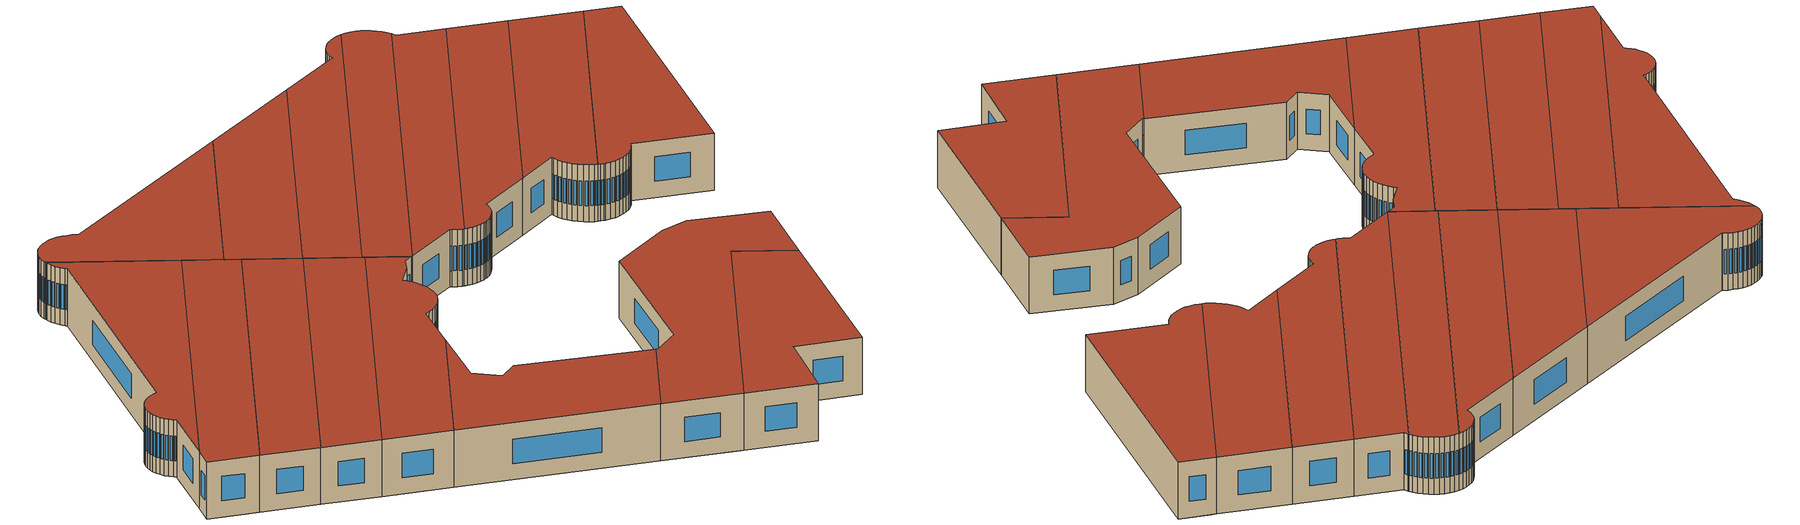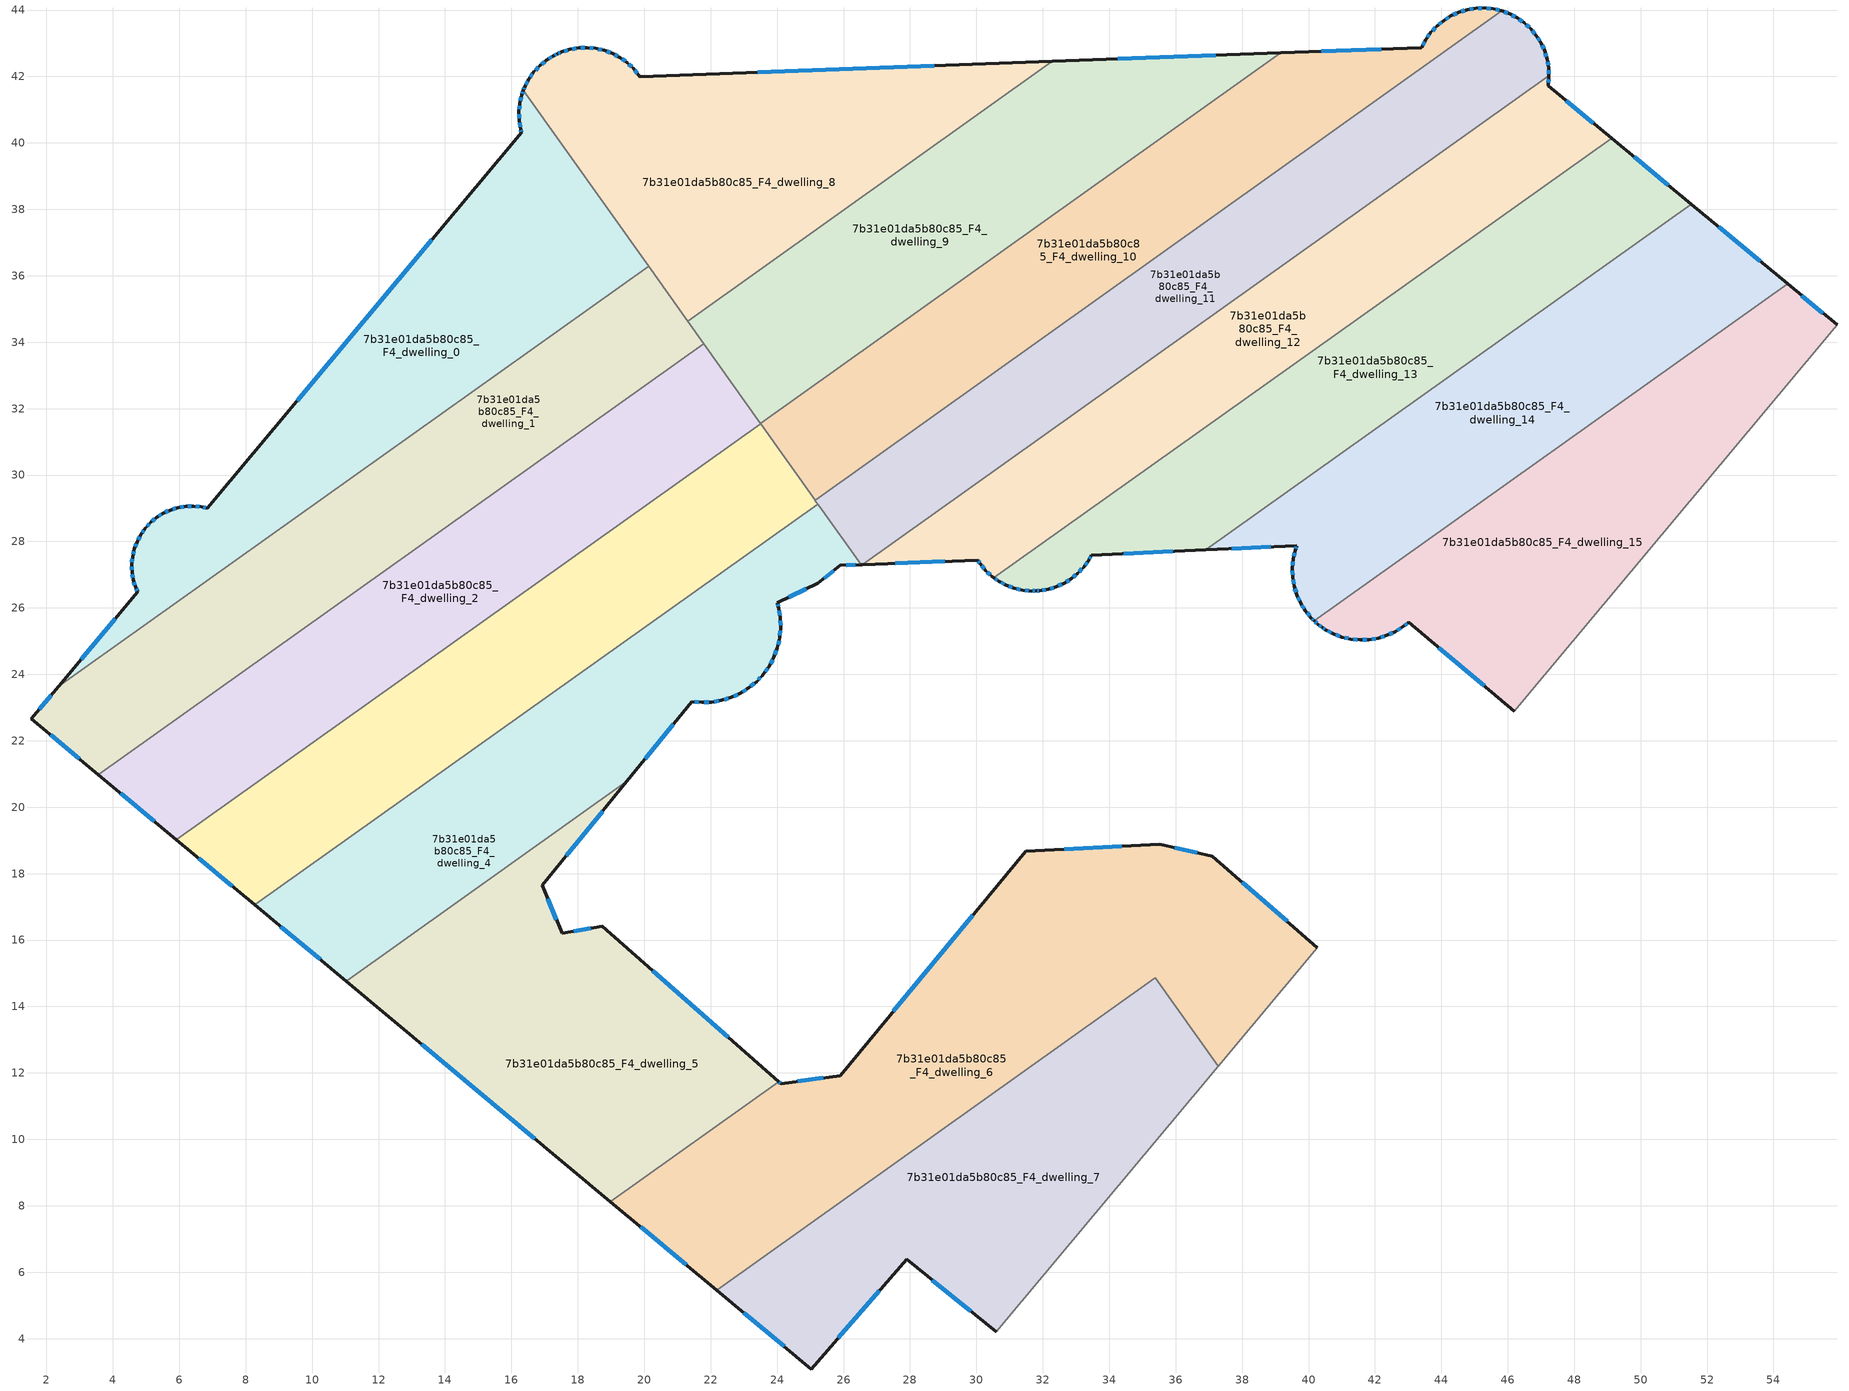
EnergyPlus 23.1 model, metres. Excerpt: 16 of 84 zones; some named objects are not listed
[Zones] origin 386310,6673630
7b31e01da5b80c85_F4_dwelling_0
 floor to 7b31e01da5b80c85_F3_dwelling_0 (EU_floor_Construction): 16.36,41.58 19.92,36.58 4.52,26.21 4.74,26.48 4.69,26.62 4.62,26.84 4.58,27.08 4.57,27.31 4.59,27.55 4.65,27.78 4.73,28 4.84,28.21 4.98,28.4 4.99,28.42 5.14,28.57 5.32,28.72 5.52,28.85 5.74,28.95 5.96,29.02 6.2,29.05 6.43,29.06 6.67,29.04 6.85,29 16.31,40.31 16.28,40.42 16.24,40.67 16.23,40.93 16.25,41.2 16.31,41.45 z12
 floor to 7b31e01da5b80c85_F3_dwelling_1 (EU_floor_Construction): 19.92,36.58 20.13,36.29 2.38,23.65 4.52,26.21 z12
 wall outside (EU_wall_Construction): 16.36,41.58 16.31,41.45 16.25,41.2 16.23,40.93 16.24,40.67 16.28,40.42 16.31,40.31 6.85,29 6.67,29.04 6.43,29.06 6.2,29.05 5.96,29.02 5.74,28.95 5.52,28.85 5.32,28.72 5.14,28.57 4.99,28.42 4.98,28.4 4.84,28.21 4.73,28 4.65,27.78 4.59,27.55 4.57,27.31 4.58,27.08 4.62,26.84 4.69,26.62 4.74,26.48 2.38,23.65 z12:15
 wall to 7b31e01da5b80c85_F4_dwelling_1 (EU_wall_Construction): 2.38,23.65 20.13,36.29 z12:15
 wall to 7b31e01da5b80c85_F4_dwelling_8 (EU_wall_Construction): 20.13,36.29 16.36,41.58 z12:15
 window (EU_Window_Construction): 4.59,27.01 4.61,26.91 / 4.57,27.24 4.58,27.14 / 4.59,27.48 4.58,27.38 / 4.63,27.71 4.61,27.61 / 4.71,27.94 4.67,27.84 / 4.81,28.15 4.76,28.06 / 4.94,28.35 4.88,28.26 / 5.1,28.53 5.03,28.46 / 5.27,28.68 5.19,28.62 / 5.46,28.81 5.38,28.76 / 5.67,28.92 5.58,28.88 / 5.9,29 5.8,28.97 / 6.13,29.04 6.03,29.03 / 6.36,29.06 6.26,29.06 / 6.6,29.05 6.5,29.06 / 6.8,29.01 6.72,29.03 / 13.61,37.08 9.55,32.23 / 16.29,40.39 16.3,40.34 / 16.25,40.6 16.27,40.49 / 16.23,40.86 16.24,40.75 / 16.25,41.12 16.24,41.01 / 16.3,41.38 16.27,41.27 / 16.35,41.54 16.33,41.49 / 4.07,25.67 3.05,24.46 / 4.7,26.58 4.73,26.52 / 4.64,26.78 4.67,26.68 z12.86:14.14
 roof outside (EU_roof_Construction): 20.13,36.29 16.36,41.58 16.31,41.45 16.25,41.2 16.23,40.93 16.24,40.67 16.28,40.42 16.31,40.31 6.85,29 6.67,29.04 6.43,29.06 6.2,29.05 5.96,29.02 5.74,28.95 5.52,28.85 5.32,28.72 5.14,28.57 4.99,28.42 4.98,28.4 4.84,28.21 4.73,28 4.65,27.78 4.59,27.55 4.57,27.31 4.58,27.08 4.62,26.84 4.69,26.62 4.74,26.48 2.38,23.65 z15
7b31e01da5b80c85_F4_dwelling_1
 floor to 7b31e01da5b80c85_F3_dwelling_1 (EU_floor_Construction): 20.13,36.29 21.52,34.34 2.72,21.68 1.55,22.66 2.38,23.65 z12
 floor to 7b31e01da5b80c85_F3_dwelling_2 (EU_floor_Construction): 21.52,34.34 21.79,33.95 3.57,20.98 2.72,21.68 z12
 wall outside (EU_wall_Construction): 2.38,23.65 1.55,22.66 3.57,20.98 z12:15
 wall to 7b31e01da5b80c85_F4_dwelling_2 (EU_wall_Construction): 3.57,20.98 21.79,33.95 z12:15
 wall to 7b31e01da5b80c85_F4_dwelling_9 (EU_wall_Construction): 21.79,33.95 21.31,34.64 z12:15
 wall to 7b31e01da5b80c85_F4_dwelling_8 (EU_wall_Construction): 21.3,34.64 20.13,36.29 z12:15
 window (EU_Window_Construction): 2.13,22.18 2.99,21.46 / 2.14,23.37 1.79,22.94 z12.86:14.14
 roof outside (EU_roof_Construction): 21.79,33.95 20.13,36.29 2.38,23.65 1.55,22.66 3.57,20.98 z15
7b31e01da5b80c85_F4_dwelling_10
 floor to 7b31e01da5b80c85_F3_dwelling_11 (EU_floor_Construction): 45.81,43.98 45.83,43.97 32.94,34.8 25.02,29.47 23.58,31.61 27.64,34.5 39.87,42.73 43.4,42.87 43.41,42.88 43.53,43.11 43.68,43.33 43.86,43.52 44.07,43.68 44.29,43.82 44.53,43.93 44.78,44.01 45.03,44.05 45.3,44.06 45.56,44.04 z12
 floor to 7b31e01da5b80c85_F3_dwelling_10 (EU_floor_Construction): 39.87,42.73 27.64,34.5 39.17,42.71 z12
 floor to 7b31e01da5b80c85_F3_dwelling_12 (EU_floor_Construction): 32.94,34.8 25.16,29.26 25.02,29.47 z12
 floor to 7b31e01da5b80c85_F3_dwelling_3 (EU_floor_Construction): 23.58,31.61 24.55,30.17 24.5,30.14 23.5,31.55 z12
 floor to 7b31e01da5b80c85_F3_dwelling_4 (EU_floor_Construction): 24.55,30.17 25.16,29.26 25.14,29.25 24.5,30.14 z12
 wall outside (EU_wall_Construction): 45.83,43.97 45.81,43.98 45.56,44.04 45.3,44.06 45.03,44.05 44.78,44.01 44.53,43.93 44.29,43.82 44.07,43.68 43.86,43.52 43.68,43.33 43.53,43.11 43.41,42.88 43.4,42.87 39.17,42.71 z12:15
 wall to 7b31e01da5b80c85_F4_dwelling_11 (EU_wall_Construction): 25.14,29.25 45.83,43.97 z12:15
 wall to 7b31e01da5b80c85_F4_dwelling_9 (EU_wall_Construction): 39.17,42.71 23.5,31.55 z12:15
 wall to 7b31e01da5b80c85_F4_dwelling_3 (EU_wall_Construction): 23.51,31.55 25.14,29.25 z12:15
 wall to 7b31e01da5b80c85_F4_dwelling_2 (EU_wall_Construction): 23.5,31.55 23.51,31.55 z12:15
 window (EU_Window_Construction): 43.64,43.27 43.58,43.17 / 43.81,43.46 43.74,43.38 / 44.01,43.64 43.92,43.57 / 44.22,43.78 44.13,43.72 / 44.46,43.9 44.36,43.86 / 44.7,43.99 44.6,43.95 / 44.96,44.04 44.85,44.02 / 45.22,44.06 45.11,44.06 / 45.48,44.04 45.37,44.05 / 45.74,43.99 45.63,44.02 / 42.19,42.82 40.38,42.75 / 43.5,43.05 43.44,42.95 z12.86:14.14
 roof outside (EU_roof_Construction): 43.4,42.87 39.17,42.71 23.5,31.55 25.14,29.25 45.83,43.97 45.81,43.98 45.56,44.04 45.3,44.06 45.03,44.05 44.78,44.01 44.53,43.93 44.29,43.82 44.07,43.68 43.86,43.52 43.68,43.33 43.53,43.11 43.41,42.88 z15
7b31e01da5b80c85_F4_dwelling_11
 floor to 7b31e01da5b80c85_F3_dwelling_12 (EU_floor_Construction): 46.7,43.43 46.86,43.23 47,43.01 47.11,42.77 47.19,42.52 47.23,42.26 47.24,42.02 37.43,35.04 26.34,27.57 25.69,28.47 25.16,29.26 32.94,34.8 46.27,43.77 46.29,43.76 46.5,43.61 z12
 floor to 7b31e01da5b80c85_F3_dwelling_11 (EU_floor_Construction): 46.27,43.77 32.94,34.8 45.83,43.97 46.06,43.89 z12
 floor to 7b31e01da5b80c85_F3_dwelling_13 (EU_floor_Construction): 37.43,35.04 26.57,27.3 26.53,27.3 26.34,27.57 z12
 floor to 7b31e01da5b80c85_F3_dwelling_4 (EU_floor_Construction): 25.16,29.26 25.68,28.49 25.14,29.25 z12
 wall outside (EU_wall_Construction): 47.24,42.02 47.23,42.26 47.19,42.52 47.11,42.77 47,43.01 46.86,43.23 46.7,43.43 46.5,43.61 46.29,43.76 46.06,43.89 45.83,43.97 / 26.53,27.3 26.57,27.3 z12:15
 wall to 7b31e01da5b80c85_F4_dwelling_12 (EU_wall_Construction): 26.57,27.3 47.24,42.02 z12:15
 wall to 7b31e01da5b80c85_F4_dwelling_4 (EU_wall_Construction): 25.29,29.05 26.53,27.3 / 25.23,29.13 25.28,29.05 z12:15
 wall to 7b31e01da5b80c85_F4_dwelling_3 (EU_wall_Construction): 25.14,29.25 25.23,29.13 z12:15
 window (EU_Window_Construction): 46.64,43.48 46.56,43.56 / 46.81,43.29 46.74,43.37 / 46.96,43.07 46.9,43.17 / 47.08,42.84 47.03,42.94 / 47.16,42.59 47.13,42.7 / 47.22,42.33 47.2,42.45 / 47.24,42.09 47.23,42.19 / 45.99,43.91 45.89,43.95 / 46.22,43.8 46.12,43.85 / 46.44,43.65 46.35,43.72 z12.86:14.14
 roof outside (EU_roof_Construction): 47.24,42.02 47.23,42.26 47.19,42.52 47.11,42.77 47,43.01 46.86,43.23 46.7,43.43 46.5,43.61 46.29,43.76 46.06,43.89 45.83,43.97 25.14,29.25 26.53,27.3 26.57,27.3 z15
7b31e01da5b80c85_F4_dwelling_12
 floor to 7b31e01da5b80c85_F3_dwelling_13 (EU_floor_Construction): 49.12,40.14 40.5,34.01 30.28,27.12 30.12,27.32 30.04,27.44 26.57,27.3 37.43,35.04 47.28,41.67 z12
 floor to 7b31e01da5b80c85_F3_dwelling_14 (EU_floor_Construction): 40.5,34.01 30.53,26.91 30.47,26.95 30.28,27.12 z12
 floor to 7b31e01da5b80c85_F3_dwelling_12 (EU_floor_Construction): 47.24,42.02 47.24,42 47.21,41.74 47.21,41.73 47.28,41.67 37.43,35.04 z12
 wall outside (EU_wall_Construction): 49.12,40.14 47.21,41.73 47.21,41.74 47.24,42 47.24,42.02 / 26.57,27.3 30.04,27.44 30.12,27.32 30.28,27.12 30.47,26.95 30.53,26.91 z12:15
 wall to 7b31e01da5b80c85_F4_dwelling_13 (EU_wall_Construction): 30.53,26.91 49.12,40.14 z12:15
 window (EU_Window_Construction): 48.58,40.6 47.76,41.27 / 30.33,27.08 30.42,27 / 30.16,27.27 30.23,27.18 / 30.06,27.41 30.1,27.36 / 27.56,27.34 29.05,27.4 / 47.22,41.81 47.23,41.92 z12.86:14.14
 roof outside (EU_roof_Construction): 49.12,40.14 47.21,41.73 47.21,41.74 47.24,42 47.24,42.02 26.57,27.3 30.04,27.44 30.12,27.32 30.28,27.12 30.47,26.95 30.53,26.91 z15
7b31e01da5b80c85_F4_dwelling_13
 floor to 7b31e01da5b80c85_F3_dwelling_14 (EU_floor_Construction): 51.52,38.16 42.7,31.88 36.54,27.73 33.46,27.59 33.38,27.44 33.23,27.23 33.05,27.04 32.86,26.88 32.64,26.74 32.41,26.63 32.16,26.56 31.91,26.52 31.79,26.51 31.65,26.51 31.4,26.53 31.15,26.59 30.91,26.68 30.68,26.8 30.59,26.86 30.53,26.91 40.5,34.01 49.35,39.96 z12
 floor to 7b31e01da5b80c85_F3_dwelling_13 (EU_floor_Construction): 49.35,39.96 40.5,34.01 49.12,40.14 z12
 floor to 7b31e01da5b80c85_F3_dwelling_15 (EU_floor_Construction): 42.7,31.88 36.9,27.75 36.54,27.73 z12
 wall outside (EU_wall_Construction): 30.53,26.91 30.68,26.8 30.91,26.68 31.15,26.59 31.4,26.53 31.65,26.51 31.79,26.51 31.91,26.52 32.16,26.56 32.41,26.63 32.64,26.74 32.86,26.88 33.05,27.04 33.23,27.23 33.38,27.44 33.46,27.59 36.9,27.75 / 51.52,38.16 49.12,40.14 z12:15
 wall to 7b31e01da5b80c85_F4_dwelling_14 (EU_wall_Construction): 36.9,27.75 51.52,38.16 z12:15
 window (EU_Window_Construction): 33.4,27.48 33.44,27.54 / 33.27,27.29 33.34,27.38 / 33.1,27.09 33.18,27.18 / 32.91,26.92 33,26.99 / 32.7,26.78 32.79,26.84 / 32.47,26.67 32.57,26.71 / 32.23,26.58 32.34,26.61 / 31.98,26.53 32.09,26.55 / 31.83,26.51 31.87,26.52 / 31.69,26.51 31.75,26.51 / 31.47,26.53 31.58,26.52 / 31.22,26.57 31.32,26.55 / 30.97,26.66 31.08,26.62 / 30.74,26.77 30.84,26.72 / 30.57,26.88 30.64,26.83 / 50.84,38.73 49.81,39.58 / 34.44,27.63 35.92,27.7 z12.86:14.14
 roof outside (EU_roof_Construction): 51.52,38.16 49.12,40.14 30.53,26.91 30.68,26.8 30.91,26.68 31.15,26.59 31.4,26.53 31.65,26.51 31.79,26.51 31.91,26.52 32.16,26.56 32.41,26.63 32.64,26.74 32.86,26.88 33.05,27.04 33.23,27.23 33.38,27.44 33.46,27.59 36.9,27.75 z15
7b31e01da5b80c85_F4_dwelling_14
 floor to 7b31e01da5b80c85_F3_dwelling_15 (EU_floor_Construction): 54.43,35.76 46.55,30.15 40.03,25.76 39.91,25.91 39.76,26.14 39.65,26.39 39.57,26.65 39.52,26.92 39.51,27.2 39.54,27.47 39.6,27.74 39.65,27.87 36.9,27.75 42.7,31.88 51.75,37.97 z12
 floor to 7b31e01da5b80c85_F3_dwelling_16 (EU_floor_Construction): 46.55,30.15 40.17,25.61 40.08,25.7 40.03,25.76 z12
 floor to 7b31e01da5b80c85_F3_dwelling_14 (EU_floor_Construction): 51.75,37.97 42.7,31.88 51.52,38.16 z12
 wall outside (EU_wall_Construction): 36.9,27.75 39.65,27.87 39.6,27.74 39.54,27.47 39.51,27.2 39.52,26.92 39.57,26.65 39.65,26.39 39.76,26.14 39.91,25.91 40.08,25.7 40.17,25.61 / 54.43,35.76 51.52,38.16 z12:15
 wall to 7b31e01da5b80c85_F4_dwelling_15 (EU_wall_Construction): 40.17,25.61 54.43,35.76 z12:15
 window (EU_Window_Construction): 39.96,25.85 40.03,25.76 / 39.8,26.07 39.87,25.97 / 39.68,26.32 39.73,26.21 / 39.59,26.58 39.63,26.47 / 39.54,26.85 39.55,26.73 / 39.52,27.12 39.52,27 / 39.53,27.4 39.52,27.28 / 39.58,27.67 39.56,27.55 / 39.63,27.84 39.61,27.78 / 37.68,27.78 38.86,27.84 / 53.6,36.44 52.35,37.47 / 40.11,25.67 40.15,25.63 z12.86:14.14
 roof outside (EU_roof_Construction): 54.43,35.76 51.52,38.16 36.9,27.75 39.65,27.87 39.6,27.74 39.54,27.47 39.51,27.2 39.52,26.92 39.57,26.65 39.65,26.39 39.76,26.14 39.91,25.91 40.08,25.7 40.17,25.61 z15
7b31e01da5b80c85_F4_dwelling_15
 floor to 7b31e01da5b80c85_F3_dwelling_16 (EU_floor_Construction): 55.91,34.53 46.2,22.89 43.02,25.57 42.84,25.43 42.61,25.29 42.36,25.17 42.1,25.09 41.83,25.04 41.55,25.04 41.28,25.06 41.01,25.12 40.75,25.22 40.51,25.35 40.43,25.4 40.28,25.51 40.17,25.61 46.55,30.15 54.63,35.59 z12
 floor to 7b31e01da5b80c85_F3_dwelling_15 (EU_floor_Construction): 54.63,35.59 46.55,30.15 54.43,35.76 z12
 wall outside (EU_wall_Construction): 40.17,25.61 40.28,25.51 40.43,25.4 40.51,25.35 40.75,25.22 41.01,25.12 41.28,25.06 41.55,25.04 41.83,25.04 42.1,25.09 42.36,25.17 42.61,25.29 42.84,25.43 43.02,25.57 46.2,22.89 / 55.91,34.53 54.43,35.76 z12:15
 wall adiabatic (EU_wall_Construction): 46.2,22.89 55.91,34.53 z12:15
 window (EU_Window_Construction): 42.89,25.47 42.97,25.53 / 42.68,25.33 42.78,25.39 / 42.43,25.2 42.54,25.25 / 42.17,25.11 42.28,25.15 / 41.9,25.06 42.02,25.08 / 41.63,25.04 41.75,25.04 / 41.35,25.05 41.47,25.04 / 41.08,25.11 41.2,25.08 / 40.82,25.19 40.93,25.15 / 40.58,25.31 40.68,25.26 / 40.45,25.39 40.48,25.36 / 40.32,25.48 40.39,25.43 / 40.21,25.58 40.25,25.54 / 55.49,34.88 54.85,35.41 / 43.93,24.8 45.29,23.66 z12.86:14.14
 roof outside (EU_roof_Construction): 46.2,22.89 55.91,34.53 54.43,35.76 40.17,25.61 40.28,25.51 40.43,25.4 40.51,25.35 40.75,25.22 41.01,25.12 41.28,25.06 41.55,25.04 41.83,25.04 42.1,25.09 42.36,25.17 42.61,25.29 42.84,25.43 43.02,25.57 z15
7b31e01da5b80c85_F4_dwelling_2
 floor adiabatic (EU_floor_Construction): 21.79,33.95 23.51,31.54 5.92,19.02 3.57,20.98 z12
 wall outside (EU_wall_Construction): 3.57,20.98 5.92,19.02 z12:15
 wall to 7b31e01da5b80c85_F4_dwelling_3 (EU_wall_Construction): 5.92,19.02 23.51,31.54 z12:15
 wall to 7b31e01da5b80c85_F4_dwelling_9 (EU_wall_Construction): 23.5,31.55 21.79,33.95 z12:15
 window (EU_Window_Construction): 4.24,20.42 5.25,19.58 z12.86:14.14
 roof outside (EU_roof_Construction): 23.51,31.54 21.79,33.95 3.57,20.98 5.92,19.02 z15
7b31e01da5b80c85_F4_dwelling_3
 floor to 7b31e01da5b80c85_F3_dwelling_4 (EU_floor_Construction): 24.5,30.14 25.23,29.13 8.27,17.06 6.84,18.25 z12
 floor to 7b31e01da5b80c85_F3_dwelling_3 (EU_floor_Construction): 23.51,31.54 24.5,30.14 6.84,18.25 5.92,19.02 z12
 wall outside (EU_wall_Construction): 5.92,19.02 8.27,17.06 z12:15
 wall to 7b31e01da5b80c85_F4_dwelling_4 (EU_wall_Construction): 8.27,17.06 25.23,29.13 z12:15
 window (EU_Window_Construction): 6.59,18.46 7.6,17.62 z12.86:14.14
 roof outside (EU_roof_Construction): 25.23,29.13 23.51,31.54 5.92,19.02 8.27,17.06 z15
7b31e01da5b80c85_F4_dwelling_4
 floor to 7b31e01da5b80c85_F3_dwelling_5 (EU_floor_Construction): 26.16,27.79 26.24,27.66 24,26.16 24.05,26 24.1,25.7 24.11,25.4 24.08,25.09 24.01,24.8 23.91,24.52 23.76,24.25 23.59,24 23.55,23.96 23.38,23.78 23.15,23.59 22.89,23.43 22.61,23.3 22.33,23.21 22.03,23.16 21.72,23.15 21.44,23.18 19.47,20.77 11.03,14.76 9.14,16.33 z12
 floor to 7b31e01da5b80c85_F3_dwelling_13 (EU_floor_Construction): 26.34,27.57 26.53,27.3 25.91,27.28 25.23,26.74 24,26.16 26.24,27.66 26.31,27.55 z12
 floor to 7b31e01da5b80c85_F3_dwelling_12 (EU_floor_Construction): 25.7,28.46 26.34,27.57 26.31,27.55 26.24,27.66 z12
 floor to 7b31e01da5b80c85_F3_dwelling_4 (EU_floor_Construction): 25.69,28.48 26.16,27.79 9.14,16.33 8.27,17.06 25.23,29.13 25.28,29.05 z12
 wall outside (EU_wall_Construction): 19.47,20.78 21.44,23.18 21.72,23.15 22.03,23.16 22.33,23.21 22.61,23.3 22.89,23.43 23.15,23.59 23.38,23.78 23.55,23.96 23.59,24 23.76,24.25 23.91,24.52 24.01,24.8 24.08,25.09 24.11,25.4 24.1,25.7 24.05,26 24,26.16 25.23,26.74 25.91,27.28 26.53,27.3 / 8.27,17.06 11.03,14.76 z12:15
 wall to 7b31e01da5b80c85_F4_dwelling_5 (EU_wall_Construction): 11.03,14.76 19.47,20.78 z12:15
 window (EU_Window_Construction): 26.08,27.28 26.35,27.3 / 25.42,26.89 25.71,27.12 / 24.35,26.32 24.88,26.57 / 24.03,26.04 24.02,26.11 / 24.08,25.78 24.06,25.91 / 24.1,25.48 24.1,25.61 / 24.09,25.18 24.1,25.31 / 24.03,24.88 24.06,25.01 / 23.94,24.6 23.98,24.72 / 23.8,24.33 23.86,24.44 / 23.64,24.07 23.71,24.18 / 23.43,23.83 23.5,23.91 / 23.21,23.64 23.31,23.73 / 22.96,23.47 23.07,23.54 / 22.69,23.34 22.81,23.39 / 22.41,23.24 22.53,23.28 / 22.11,23.18 22.24,23.2 / 21.81,23.16 21.94,23.16 / 21.52,23.17 21.64,23.16 / 20.04,21.46 20.88,22.49 / 9.06,16.4 10.24,15.42 z12.86:14.14
 roof outside (EU_roof_Construction): 19.47,20.78 21.44,23.18 21.72,23.15 22.03,23.16 22.33,23.21 22.61,23.3 22.89,23.43 23.15,23.59 23.38,23.78 23.55,23.96 23.59,24 23.76,24.25 23.91,24.52 24.01,24.8 24.08,25.09 24.11,25.4 24.1,25.7 24.05,26 24,26.16 25.23,26.74 25.91,27.28 26.53,27.3 25.28,29.05 25.23,29.13 8.27,17.06 11.03,14.76 z15
7b31e01da5b80c85_F4_dwelling_5
 floor to 7b31e01da5b80c85_F3_dwelling_5 (EU_floor_Construction): 19.47,20.77 16.93,17.65 17.53,16.2 18.42,16.36 13.27,12.89 11.03,14.76 z12
 floor to 7b31e01da5b80c85_F3_dwelling_6 (EU_floor_Construction): 24.05,11.73 18.98,8.13 13.27,12.89 18.42,16.36 18.74,16.41 18.83,16.33 z12
 wall outside (EU_wall_Construction): 24.05,11.73 18.74,16.41 17.53,16.2 16.93,17.65 19.47,20.78 / 11.03,14.76 18.98,8.13 z12:15
 wall to 7b31e01da5b80c85_F4_dwelling_6 (EU_wall_Construction): 18.98,8.13 24.05,11.73 z12:15
 window (EU_Window_Construction): 17.65,18.54 18.75,19.88 / 17.36,16.61 17.1,17.24 / 18.4,16.35 17.87,16.26 / 22.53,13.07 20.26,15.08 / 13.3,12.87 16.71,10.02 z12.86:14.14
 roof outside (EU_roof_Construction): 24.05,11.73 18.74,16.41 17.53,16.2 16.93,17.65 19.47,20.78 11.03,14.76 18.98,8.13 z15
7b31e01da5b80c85_F4_dwelling_6
 floor to 7b31e01da5b80c85_F3_dwelling_6 (EU_floor_Construction): 33.43,16.98 33.57,16.78 19.76,7.48 18.98,8.13 24.05,11.73 24.12,11.67 25.91,11.92 z12
 floor to 7b31e01da5b80c85_F3_dwelling_7 (EU_floor_Construction): 37.1,18.53 38.94,16.92 35.54,14.64 35.38,14.86 26.85,8.78 22.06,5.56 19.76,7.48 33.57,16.78 33.43,16.98 25.91,11.92 31.49,18.68 35.53,18.88 z12
 floor to 7b31e01da5b80c85_F3_dwelling_8 (EU_floor_Construction): 40.26,15.77 37.28,12.2 35.54,14.64 38.94,16.92 z12; 26.85,8.78 22.18,5.46 22.06,5.56 z12
 wall outside (EU_wall_Construction): 40.26,15.77 37.1,18.53 35.53,18.88 31.49,18.68 25.91,11.92 24.12,11.67 24.05,11.73 / 18.98,8.13 22.18,5.46 z12:15
 wall adiabatic (EU_wall_Construction): 37.28,12.2 40.26,15.77 z12:15
 wall to 7b31e01da5b80c85_F4_dwelling_7 (EU_wall_Construction): 22.18,5.46 35.38,14.86 37.28,12.2 z12:15
 window (EU_Window_Construction): 34.37,18.83 32.64,18.74 / 36.65,18.63 35.98,18.78 / 39.36,16.56 38,17.74 / 19.9,7.36 21.26,6.22 / 24.1,11.69 24.07,11.72 / 25.39,11.85 24.63,11.74 / 29.9,16.75 27.5,13.85 z12.86:14.14
 roof outside (EU_roof_Construction): 37.28,12.2 40.26,15.77 37.1,18.53 35.53,18.88 31.49,18.68 25.91,11.92 24.12,11.67 24.05,11.73 18.98,8.13 22.18,5.46 35.38,14.86 z15
7b31e01da5b80c85_F4_dwelling_7
 floor to 7b31e01da5b80c85_F3_dwelling_7 (EU_floor_Construction): 35.38,14.86 35.54,14.64 26.85,8.78 z12
 floor to 7b31e01da5b80c85_F3_dwelling_8 (EU_floor_Construction): 35.54,14.64 37.28,12.2 30.61,4.21 27.9,6.38 25.03,3.08 22.18,5.46 26.85,8.78 z12
 wall outside (EU_wall_Construction): 22.18,5.46 25.03,3.08 27.9,6.38 30.61,4.21 z12:15
 wall adiabatic (EU_wall_Construction): 30.61,4.21 37.28,12.2 z12:15
 window (EU_Window_Construction): 25.85,4.03 27.08,5.44 / 22.99,4.78 24.21,3.76 / 28.68,5.76 29.83,4.83 z12.86:14.14
 roof outside (EU_roof_Construction): 30.61,4.21 37.28,12.2 35.38,14.86 22.18,5.46 25.03,3.08 27.9,6.38 z15
7b31e01da5b80c85_F4_dwelling_8
 floor to 7b31e01da5b80c85_F3_dwelling_9 (EU_floor_Construction): 32.29,42.45 21.77,34.97 21.46,34.76 16.58,42 16.68,42.14 16.86,42.33 17.06,42.49 17.28,42.63 17.37,42.68 17.52,42.74 17.77,42.82 18.02,42.86 18.28,42.87 18.54,42.84 18.8,42.78 19.04,42.69 19.27,42.57 19.48,42.42 19.67,42.24 19.84,42.04 19.87,42 z12
 floor to 7b31e01da5b80c85_F3_dwelling_0 (EU_floor_Construction): 16.58,42 20.14,36.72 19.92,36.58 16.36,41.58 16.4,41.69 16.53,41.92 z12
 floor to 7b31e01da5b80c85_F3_dwelling_1 (EU_floor_Construction): 20.14,36.72 21.47,34.75 21.31,34.64 19.92,36.58 z12
 wall outside (EU_wall_Construction): 32.29,42.45 19.87,42 19.84,42.04 19.67,42.24 19.48,42.42 19.27,42.57 19.04,42.69 18.8,42.78 18.54,42.84 18.28,42.87 18.02,42.86 17.77,42.82 17.52,42.74 17.37,42.68 17.28,42.63 17.06,42.49 16.86,42.33 16.68,42.14 16.53,41.92 16.4,41.69 16.36,41.58 z12:15
 wall to 7b31e01da5b80c85_F4_dwelling_9 (EU_wall_Construction): 21.3,34.64 32.29,42.45 z12:15
 window (EU_Window_Construction): 17,42.44 16.91,42.37 / 17.21,42.59 17.12,42.53 / 17.34,42.66 17.3,42.64 / 17.47,42.72 17.41,42.69 / 17.69,42.79 17.59,42.76 / 17.95,42.85 17.84,42.83 / 18.21,42.86 18.1,42.86 / 18.47,42.85 18.36,42.86 / 18.72,42.8 18.61,42.83 / 18.97,42.72 18.87,42.76 / 19.21,42.61 19.11,42.66 / 19.42,42.46 19.33,42.53 / 19.62,42.29 19.54,42.37 / 19.79,42.1 19.72,42.18 / 28.74,42.32 23.42,42.13 / 16.39,41.66 16.37,41.61 / 16.49,41.86 16.44,41.76 / 16.63,42.08 16.57,41.98 / 16.81,42.27 16.73,42.19 z12.86:14.14
 roof outside (EU_roof_Construction): 32.29,42.45 19.87,42 19.84,42.04 19.67,42.24 19.48,42.42 19.27,42.57 19.04,42.69 18.8,42.78 18.54,42.84 18.28,42.87 18.02,42.86 17.77,42.82 17.52,42.74 17.37,42.68 17.28,42.63 17.06,42.49 16.86,42.33 16.68,42.14 16.53,41.92 16.4,41.69 16.36,41.58 21.3,34.64 z15
7b31e01da5b80c85_F4_dwelling_9
 floor to 7b31e01da5b80c85_F3_dwelling_10 (EU_floor_Construction): 39.17,42.71 27.64,34.5 23.51,31.72 21.47,34.75 21.77,34.97 32.93,42.48 z12
 floor to 7b31e01da5b80c85_F3_dwelling_9 (EU_floor_Construction): 32.93,42.48 21.77,34.97 32.29,42.45 z12
 floor to 7b31e01da5b80c85_F3_dwelling_11 (EU_floor_Construction): 27.64,34.5 23.58,31.61 23.51,31.72 z12
 floor to 7b31e01da5b80c85_F3_dwelling_1 (EU_floor_Construction): 21.47,34.75 21.68,34.44 21.52,34.34 21.31,34.64 z12
 floor adiabatic (EU_floor_Construction): 21.68,34.44 23.58,31.61 23.5,31.55 21.31,34.64 21.52,34.34 z12
 wall outside (EU_wall_Construction): 39.17,42.71 32.29,42.45 z12:15
 window (EU_Window_Construction): 37.2,42.64 34.25,42.53 z12.86:14.14
 roof outside (EU_roof_Construction): 39.17,42.71 32.29,42.45 21.3,34.64 23.5,31.55 z15
[Building]
EU S2 Campaign: North Axis=0; Terrain=City; Solar Distribution=FullExterior
[Site:Location]
Helsinki-Vantaa.AP: Latitude=60.317; Longitude=24.963; Time Zone=2; Elevation=54.6
[SizingPeriod:WeatherFileDays]
AnnualSizingPeriod: Begin Month=1; Begin Day of Month=1; End Month=12; End Day of Month=31; Day of Week for Start Day=Monday; Use Weather File Daylight Saving Period=No; Use Weather File Rain and Snow Indicators=No
[MATERIAL]
EU_InternalMass_Material: Roughness=MediumRough; Thickness=0.1; Conductivity=1; Density=1800; Specific Heat=900; Thermal Absorptance=0.9; Solar Absorptance=0.7; Visible Absorptance=0.7
[MATERIAL:NOMASS] Roughness=MediumRough; Thermal Absorptance=0.9; Solar Absorptance=0.7; Visible Absorptance=0.7
Name | Thermal Resistance
EU_wall_NoMass | 1.10183
EU_roof_NoMass; EU_floor_NoMass | 1.70606
[WINDOWMATERIAL:SIMPLEGLAZINGSYSTEM]
EU_Window_SimpleGlazing: UFactor=3.11035; Solar Heat Gain Coefficient=0.8; Visible Transmittance=0.8
[CONSTRUCTION]
EU_wall_Construction: EU_wall_NoMass
EU_roof_Construction: EU_roof_NoMass
EU_floor_Construction: EU_floor_NoMass
EU_Window_Construction: EU_Window_SimpleGlazing
EU_InternalMass_Construction: EU_InternalMass_Material
[ZONE] Type=1; Multiplier=1; Ceiling Height=autocalculate; Floor Area=autocalculate; Part of Total Floor Area=Yes
Name | Volume
7b31e01da5b80c85_F4_dwelling_0 | 194.927
7b31e01da5b80c85_F4_dwelling_1; 7b31e01da5b80c85_F4_dwelling_7 | 194.958
7b31e01da5b80c85_F4_dwelling_10 | 185.732
7b31e01da5b80c85_F4_dwelling_11 | 185.755
7b31e01da5b80c85_F4_dwelling_12 | 185.73
7b31e01da5b80c85_F4_dwelling_13 | 185.694
7b31e01da5b80c85_F4_dwelling_14 | 185.766
7b31e01da5b80c85_F4_dwelling_15 | 185.728
7b31e01da5b80c85_F4_dwelling_2 | 194.908
7b31e01da5b80c85_F4_dwelling_3 | 188.757
7b31e01da5b80c85_F4_dwelling_4 | 189.609
7b31e01da5b80c85_F4_dwelling_5 | 193.363
7b31e01da5b80c85_F4_dwelling_6 | 281.547
7b31e01da5b80c85_F4_dwelling_8 | 185.749
7b31e01da5b80c85_F4_dwelling_9 | 185.724
[INTERNALMASS] Construction=EU_InternalMass_Construction
Name | Zone or ZoneList | Surface Area
7b31e01da5b80c85_F4_dwelling_0_EU_InternalMass | 7b31e01da5b80c85_F4_dwelling_0 | 64.9767
7b31e01da5b80c85_F4_dwelling_1_EU_InternalMass | 7b31e01da5b80c85_F4_dwelling_1 | 64.986
7b31e01da5b80c85_F4_dwelling_2_EU_InternalMass | 7b31e01da5b80c85_F4_dwelling_2 | 64.9689
7b31e01da5b80c85_F4_dwelling_3_EU_InternalMass | 7b31e01da5b80c85_F4_dwelling_3 | 62.9115
7b31e01da5b80c85_F4_dwelling_4_EU_InternalMass | 7b31e01da5b80c85_F4_dwelling_4 | 63.2098
7b31e01da5b80c85_F4_dwelling_5_EU_InternalMass | 7b31e01da5b80c85_F4_dwelling_5 | 64.4593
7b31e01da5b80c85_F4_dwelling_6_EU_InternalMass | 7b31e01da5b80c85_F4_dwelling_6 | 93.8467
7b31e01da5b80c85_F4_dwelling_7_EU_InternalMass | 7b31e01da5b80c85_F4_dwelling_7 | 64.986
7b31e01da5b80c85_F4_dwelling_8_EU_InternalMass | 7b31e01da5b80c85_F4_dwelling_8 | 61.9167
7b31e01da5b80c85_F4_dwelling_9_EU_InternalMass | 7b31e01da5b80c85_F4_dwelling_9 | 61.908
7b31e01da5b80c85_F4_dwelling_10_EU_InternalMass | 7b31e01da5b80c85_F4_dwelling_10 | 61.9101
7b31e01da5b80c85_F4_dwelling_11_EU_InternalMass | 7b31e01da5b80c85_F4_dwelling_11 | 61.9187
7b31e01da5b80c85_F4_dwelling_12_EU_InternalMass | 7b31e01da5b80c85_F4_dwelling_12 | 61.9095
7b31e01da5b80c85_F4_dwelling_13_EU_InternalMass | 7b31e01da5b80c85_F4_dwelling_13 | 61.8981
7b31e01da5b80c85_F4_dwelling_14_EU_InternalMass | 7b31e01da5b80c85_F4_dwelling_14 | 61.9221
7b31e01da5b80c85_F4_dwelling_15_EU_InternalMass | 7b31e01da5b80c85_F4_dwelling_15 | 61.9088
[OTHEREQUIPMENT] Fuel Type=Electricity; Design Level Calculation Method=Watts/Area; Power per Zone Floor Area=1; Fraction Latent=0; Fraction Radiant=0; Fraction Lost=0; Carbon Dioxide Generation Rate=0; EndUse Subcategory=EU_Step8_InternalGains
Name | Zone or ZoneList or Space or SpaceList | Schedule
EU_Step8_InternalGain_7b31e01da5b80c85_F4_dwelling_0_f000 | 7b31e01da5b80c85_F4_dwelling_0 | EU_Step8_GainSchedule_7b31e01da5b80c85_F4_dwelling_0_f000
EU_Step8_InternalGain_7b31e01da5b80c85_F4_dwelling_1_f000 | 7b31e01da5b80c85_F4_dwelling_1 | EU_Step8_GainSchedule_7b31e01da5b80c85_F4_dwelling_1_f000
EU_Step8_InternalGain_7b31e01da5b80c85_F4_dwelling_2_f000 | 7b31e01da5b80c85_F4_dwelling_2 | EU_Step8_GainSchedule_7b31e01da5b80c85_F4_dwelling_2_f000
EU_Step8_InternalGain_7b31e01da5b80c85_F4_dwelling_3_f000 | 7b31e01da5b80c85_F4_dwelling_3 | EU_Step8_GainSchedule_7b31e01da5b80c85_F4_dwelling_3_f000
EU_Step8_InternalGain_7b31e01da5b80c85_F4_dwelling_4_f000 | 7b31e01da5b80c85_F4_dwelling_4 | EU_Step8_GainSchedule_7b31e01da5b80c85_F4_dwelling_4_f000
EU_Step8_InternalGain_7b31e01da5b80c85_F4_dwelling_5_f000 | 7b31e01da5b80c85_F4_dwelling_5 | EU_Step8_GainSchedule_7b31e01da5b80c85_F4_dwelling_5_f000
EU_Step8_InternalGain_7b31e01da5b80c85_F4_dwelling_6_f000 | 7b31e01da5b80c85_F4_dwelling_6 | EU_Step8_GainSchedule_7b31e01da5b80c85_F4_dwelling_6_f000
EU_Step8_InternalGain_7b31e01da5b80c85_F4_dwelling_7_f000 | 7b31e01da5b80c85_F4_dwelling_7 | EU_Step8_GainSchedule_7b31e01da5b80c85_F4_dwelling_7_f000
EU_Step8_InternalGain_7b31e01da5b80c85_F4_dwelling_8_f000 | 7b31e01da5b80c85_F4_dwelling_8 | EU_Step8_GainSchedule_7b31e01da5b80c85_F4_dwelling_8_f000
EU_Step8_InternalGain_7b31e01da5b80c85_F4_dwelling_9_f000 | 7b31e01da5b80c85_F4_dwelling_9 | EU_Step8_GainSchedule_7b31e01da5b80c85_F4_dwelling_9_f000
EU_Step8_InternalGain_7b31e01da5b80c85_F4_dwelling_10_f000 | 7b31e01da5b80c85_F4_dwelling_10 | EU_Step8_GainSchedule_7b31e01da5b80c85_F4_dwelling_10_f000
EU_Step8_InternalGain_7b31e01da5b80c85_F4_dwelling_11_f000 | 7b31e01da5b80c85_F4_dwelling_11 | EU_Step8_GainSchedule_7b31e01da5b80c85_F4_dwelling_11_f000
EU_Step8_InternalGain_7b31e01da5b80c85_F4_dwelling_12_f000 | 7b31e01da5b80c85_F4_dwelling_12 | EU_Step8_GainSchedule_7b31e01da5b80c85_F4_dwelling_12_f000
EU_Step8_InternalGain_7b31e01da5b80c85_F4_dwelling_13_f000 | 7b31e01da5b80c85_F4_dwelling_13 | EU_Step8_GainSchedule_7b31e01da5b80c85_F4_dwelling_13_f000
EU_Step8_InternalGain_7b31e01da5b80c85_F4_dwelling_14_f000 | 7b31e01da5b80c85_F4_dwelling_14 | EU_Step8_GainSchedule_7b31e01da5b80c85_F4_dwelling_14_f000
EU_Step8_InternalGain_7b31e01da5b80c85_F4_dwelling_15_f000 | 7b31e01da5b80c85_F4_dwelling_15 | EU_Step8_GainSchedule_7b31e01da5b80c85_F4_dwelling_15_f000
[ZONEVENTILATION:DESIGNFLOWRATE] Schedule=EU_AlwaysOn; Design Flow Rate Calculation Method=AirChanges/Hour; Air Changes per Hour=0.756316; Ventilation Type=Natural; Fan Pressure Rise=0; Fan Total Efficiency=1; Constant Term Coefficient=1; Temperature Term Coefficient=0; Velocity Term Coefficient=0; Velocity Squared Term Coefficient=0; Minimum Indoor Temperature=-100; Maximum Indoor Temperature=100; Delta Temperature=-100; Minimum Outdoor Temperature=-100; Maximum Outdoor Temperature=100; Maximum Wind Speed=40
Name | Zone or ZoneList or Space or SpaceList
EU_ConstantAir_7b31e01da5b80c85_F4_dwelling_0 | 7b31e01da5b80c85_F4_dwelling_0
EU_ConstantAir_7b31e01da5b80c85_F4_dwelling_1 | 7b31e01da5b80c85_F4_dwelling_1
EU_ConstantAir_7b31e01da5b80c85_F4_dwelling_2 | 7b31e01da5b80c85_F4_dwelling_2
EU_ConstantAir_7b31e01da5b80c85_F4_dwelling_3 | 7b31e01da5b80c85_F4_dwelling_3
EU_ConstantAir_7b31e01da5b80c85_F4_dwelling_4 | 7b31e01da5b80c85_F4_dwelling_4
EU_ConstantAir_7b31e01da5b80c85_F4_dwelling_5 | 7b31e01da5b80c85_F4_dwelling_5
EU_ConstantAir_7b31e01da5b80c85_F4_dwelling_6 | 7b31e01da5b80c85_F4_dwelling_6
EU_ConstantAir_7b31e01da5b80c85_F4_dwelling_7 | 7b31e01da5b80c85_F4_dwelling_7
EU_ConstantAir_7b31e01da5b80c85_F4_dwelling_8 | 7b31e01da5b80c85_F4_dwelling_8
EU_ConstantAir_7b31e01da5b80c85_F4_dwelling_9 | 7b31e01da5b80c85_F4_dwelling_9
EU_ConstantAir_7b31e01da5b80c85_F4_dwelling_10 | 7b31e01da5b80c85_F4_dwelling_10
EU_ConstantAir_7b31e01da5b80c85_F4_dwelling_11 | 7b31e01da5b80c85_F4_dwelling_11
EU_ConstantAir_7b31e01da5b80c85_F4_dwelling_12 | 7b31e01da5b80c85_F4_dwelling_12
EU_ConstantAir_7b31e01da5b80c85_F4_dwelling_13 | 7b31e01da5b80c85_F4_dwelling_13
EU_ConstantAir_7b31e01da5b80c85_F4_dwelling_14 | 7b31e01da5b80c85_F4_dwelling_14
EU_ConstantAir_7b31e01da5b80c85_F4_dwelling_15 | 7b31e01da5b80c85_F4_dwelling_15
[HVACTEMPLATE:ZONE:IDEALLOADSAIRSYSTEM] System Availability Schedule=EU_AlwaysOn; Maximum Heating Supply Air Temperature=50; Minimum Cooling Supply Air Temperature=13; Maximum Heating Supply Air Humidity Ratio=0.0156; Minimum Cooling Supply Air Humidity Ratio=0.0077; Heating Limit=NoLimit; Cooling Limit=NoLimit; Heating Availability Schedule=EU_AlwaysOn; Cooling Availability Schedule=EU_CoolingOff; Dehumidification Control Type=ConstantSensibleHeatRatio; Cooling Sensible Heat Ratio=0.7; Dehumidification Setpoint=60; Humidification Control Type=None; Humidification Setpoint=30; Outdoor Air Method=None; Outdoor Air Flow Rate per Person=0.00944; Outdoor Air Flow Rate per Zone Floor Area=0; Outdoor Air Flow Rate per Zone=0; Demand Controlled Ventilation Type=None; Outdoor Air Economizer Type=NoEconomizer; Heat Recovery Type=None; Sensible Heat Recovery Effectiveness=0.7; Latent Heat Recovery Effectiveness=0.65
Name | Template Thermostat
7b31e01da5b80c85_F4_dwelling_0 | EU_HeatOnly_7b31e01da5b80c85_F4_dwelling_0
7b31e01da5b80c85_F4_dwelling_1 | EU_HeatOnly_7b31e01da5b80c85_F4_dwelling_1
7b31e01da5b80c85_F4_dwelling_2 | EU_HeatOnly_7b31e01da5b80c85_F4_dwelling_2
7b31e01da5b80c85_F4_dwelling_3 | EU_HeatOnly_7b31e01da5b80c85_F4_dwelling_3
7b31e01da5b80c85_F4_dwelling_4 | EU_HeatOnly_7b31e01da5b80c85_F4_dwelling_4
7b31e01da5b80c85_F4_dwelling_5 | EU_HeatOnly_7b31e01da5b80c85_F4_dwelling_5
7b31e01da5b80c85_F4_dwelling_6 | EU_HeatOnly_7b31e01da5b80c85_F4_dwelling_6
7b31e01da5b80c85_F4_dwelling_7 | EU_HeatOnly_7b31e01da5b80c85_F4_dwelling_7
7b31e01da5b80c85_F4_dwelling_8 | EU_HeatOnly_7b31e01da5b80c85_F4_dwelling_8
7b31e01da5b80c85_F4_dwelling_9 | EU_HeatOnly_7b31e01da5b80c85_F4_dwelling_9
7b31e01da5b80c85_F4_dwelling_10 | EU_HeatOnly_7b31e01da5b80c85_F4_dwelling_10
7b31e01da5b80c85_F4_dwelling_11 | EU_HeatOnly_7b31e01da5b80c85_F4_dwelling_11
7b31e01da5b80c85_F4_dwelling_12 | EU_HeatOnly_7b31e01da5b80c85_F4_dwelling_12
7b31e01da5b80c85_F4_dwelling_13 | EU_HeatOnly_7b31e01da5b80c85_F4_dwelling_13
7b31e01da5b80c85_F4_dwelling_14 | EU_HeatOnly_7b31e01da5b80c85_F4_dwelling_14
7b31e01da5b80c85_F4_dwelling_15 | EU_HeatOnly_7b31e01da5b80c85_F4_dwelling_15
[SIZING:ZONE] Zone Cooling Design Supply Air Temperature Input Method=SupplyAirTemperature; Zone Cooling Design Supply Air Temperature=13; Zone Heating Design Supply Air Temperature Input Method=SupplyAirTemperature; Zone Heating Design Supply Air Temperature=50; Zone Cooling Design Supply Air Humidity Ratio=0.008; Zone Heating Design Supply Air Humidity Ratio=0.008; Cooling Design Air Flow Method=DesignDay; Cooling Design Air Flow Rate=0; Cooling Minimum Air Flow per Zone Floor Area=0.000762; Cooling Minimum Air Flow=0; Cooling Minimum Air Flow Fraction=0.2; Heating Design Air Flow Method=DesignDay; Heating Design Air Flow Rate=0; Heating Maximum Air Flow per Zone Floor Area=0.002032; Heating Maximum Air Flow=0.141576; Heating Maximum Air Flow Fraction=0.3; Account for Dedicated Outdoor Air System=No; Dedicated Outdoor Air System Control Strategy=NeutralSupplyAir; Dedicated Outdoor Air Low Setpoint Temperature for Design=autosize; Dedicated Outdoor Air High Setpoint Temperature for Design=autosize; Zone Load Sizing Method=Sensible Load Only No Latent Load; Zone Latent Cooling Design Supply Air Humidity Ratio Input Method=HumidityRatioDifference; Zone Cooling Design Supply Air Humidity Ratio Difference=0.005; Zone Latent Heating Design Supply Air Humidity Ratio Input Method=HumidityRatioDifference; Zone Humidification Design Supply Air Humidity Ratio Difference=0.005
7b31e01da5b80c85_F4_dwelling_0; 7b31e01da5b80c85_F4_dwelling_1; 7b31e01da5b80c85_F4_dwelling_2; 7b31e01da5b80c85_F4_dwelling_3; 7b31e01da5b80c85_F4_dwelling_4; 7b31e01da5b80c85_F4_dwelling_5; 7b31e01da5b80c85_F4_dwelling_6; 7b31e01da5b80c85_F4_dwelling_7; 7b31e01da5b80c85_F4_dwelling_8; 7b31e01da5b80c85_F4_dwelling_9; 7b31e01da5b80c85_F4_dwelling_10; 7b31e01da5b80c85_F4_dwelling_11; 7b31e01da5b80c85_F4_dwelling_12; 7b31e01da5b80c85_F4_dwelling_13; 7b31e01da5b80c85_F4_dwelling_14; 7b31e01da5b80c85_F4_dwelling_15
[SCHEDULE:CONSTANT]
Name | Hourly Value
EU_AlwaysOn | 1
EU_CoolingOff | 0
[SCHEDULE:FILE] Column Number=1; Rows to Skip at Top=0; Number of Hours of Data=8760; Column Separator=Comma; Interpolate to Timestep=No; Minutes per Item=60; Adjust Schedule for Daylight Savings=Yes
Name | File
EU_Step8_GainSchedule_7b31e01da5b80c85_F4_dwelling_0_f000 | ../../schedules/7b31e01da5b80c85/7b31e01da5b80c85_F4_dwelling_0_f000_gain.csv
EU_Step8_GainSchedule_7b31e01da5b80c85_F4_dwelling_1_f000 | ../../schedules/7b31e01da5b80c85/7b31e01da5b80c85_F4_dwelling_1_f000_gain.csv
EU_Step8_GainSchedule_7b31e01da5b80c85_F4_dwelling_2_f000 | ../../schedules/7b31e01da5b80c85/7b31e01da5b80c85_F4_dwelling_2_f000_gain.csv
EU_Step8_GainSchedule_7b31e01da5b80c85_F4_dwelling_3_f000 | ../../schedules/7b31e01da5b80c85/7b31e01da5b80c85_F4_dwelling_3_f000_gain.csv
EU_Step8_GainSchedule_7b31e01da5b80c85_F4_dwelling_4_f000 | ../../schedules/7b31e01da5b80c85/7b31e01da5b80c85_F4_dwelling_4_f000_gain.csv
EU_Step8_GainSchedule_7b31e01da5b80c85_F4_dwelling_5_f000 | ../../schedules/7b31e01da5b80c85/7b31e01da5b80c85_F4_dwelling_5_f000_gain.csv
EU_Step8_GainSchedule_7b31e01da5b80c85_F4_dwelling_6_f000 | ../../schedules/7b31e01da5b80c85/7b31e01da5b80c85_F4_dwelling_6_f000_gain.csv
EU_Step8_GainSchedule_7b31e01da5b80c85_F4_dwelling_7_f000 | ../../schedules/7b31e01da5b80c85/7b31e01da5b80c85_F4_dwelling_7_f000_gain.csv
EU_Step8_GainSchedule_7b31e01da5b80c85_F4_dwelling_8_f000 | ../../schedules/7b31e01da5b80c85/7b31e01da5b80c85_F4_dwelling_8_f000_gain.csv
EU_Step8_GainSchedule_7b31e01da5b80c85_F4_dwelling_9_f000 | ../../schedules/7b31e01da5b80c85/7b31e01da5b80c85_F4_dwelling_9_f000_gain.csv
EU_Step8_GainSchedule_7b31e01da5b80c85_F4_dwelling_10_f000 | ../../schedules/7b31e01da5b80c85/7b31e01da5b80c85_F4_dwelling_10_f000_gain.csv
EU_Step8_GainSchedule_7b31e01da5b80c85_F4_dwelling_11_f000 | ../../schedules/7b31e01da5b80c85/7b31e01da5b80c85_F4_dwelling_11_f000_gain.csv
EU_Step8_GainSchedule_7b31e01da5b80c85_F4_dwelling_12_f000 | ../../schedules/7b31e01da5b80c85/7b31e01da5b80c85_F4_dwelling_12_f000_gain.csv
EU_Step8_GainSchedule_7b31e01da5b80c85_F4_dwelling_13_f000 | ../../schedules/7b31e01da5b80c85/7b31e01da5b80c85_F4_dwelling_13_f000_gain.csv
EU_Step8_GainSchedule_7b31e01da5b80c85_F4_dwelling_14_f000 | ../../schedules/7b31e01da5b80c85/7b31e01da5b80c85_F4_dwelling_14_f000_gain.csv
EU_Step8_GainSchedule_7b31e01da5b80c85_F4_dwelling_15_f000 | ../../schedules/7b31e01da5b80c85/7b31e01da5b80c85_F4_dwelling_15_f000_gain.csv
